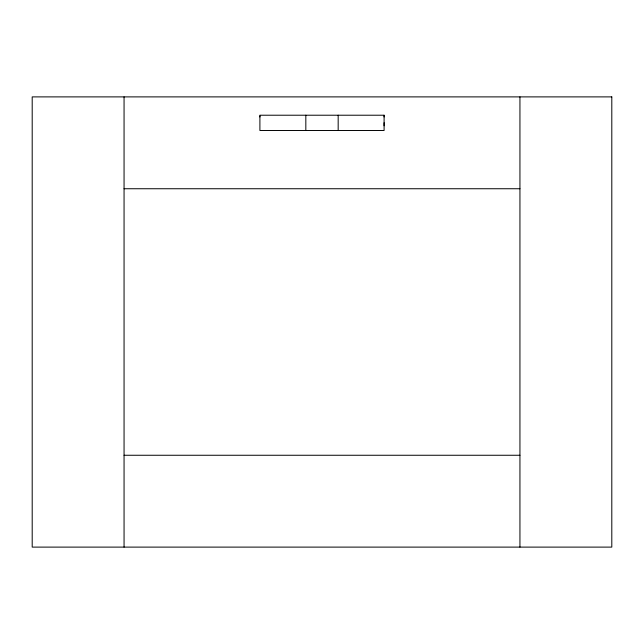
<?xml version="1.0" encoding="UTF-8"?>
<svg xmlns="http://www.w3.org/2000/svg" width="644" height="644" viewBox="0 0 644 644"><rect width="100%" height="100%" fill="white"/><g stroke="black" fill="none" stroke-linecap="round" stroke-linejoin="round"><path stroke-width="0.97" d="M259.902 116.95L259.902 115.984M384.098 125.781L384.098 122.738M384.098 116.95L384.098 115.735M124.059 188.74L519.941 188.74M124.059 455.26L519.941 455.26M519.941 96.89L519.941 547.11M338.172 115.22L338.172 130.49M305.828 115.22L305.828 130.49M124.059 96.89L124.059 547.11M611.8 96.89L32.2 96.89L32.2 547.11L611.8 547.11L611.8 96.89M384.098 115.22L259.902 115.22L259.902 130.49L384.098 130.49L384.098 115.22"/></g></svg>
